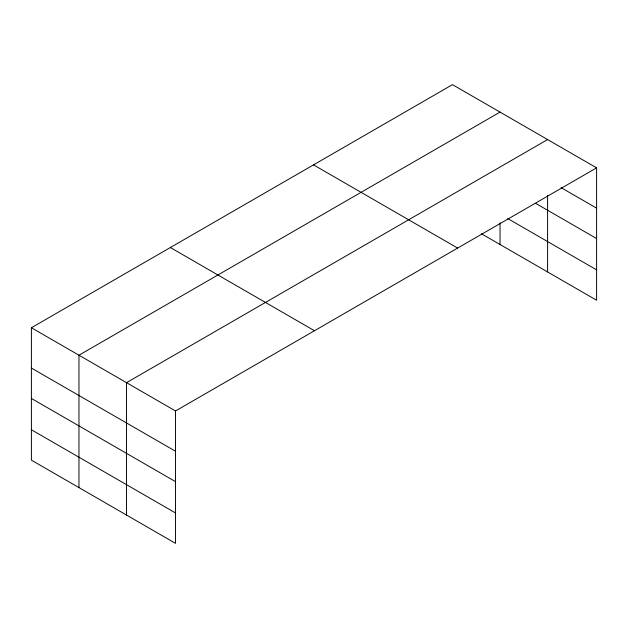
<?xml version="1.0" encoding="UTF-8"?>
<svg xmlns="http://www.w3.org/2000/svg" width="628" height="628" viewBox="0 0 628 628"><rect width="100%" height="100%" fill="white"/><g stroke="black" fill="none" stroke-linecap="round" stroke-linejoin="round"><path stroke-width="0.94" d="M596.6 167.857L452.474 84.647L31.4 327.753L31.4 460.143L175.526 543.353L175.526 410.963L596.6 167.857L596.6 300.247L481.354 233.71M500.037 112.106L78.963 355.213L78.963 487.603M547.6 139.565L126.518 382.672L126.518 515.062M561.118 187.67L596.6 208.151M535.708 203.386L596.6 238.546M507.683 218.52L596.6 269.859M313.521 164.874L457.647 248.076M170.353 247.526L314.479 330.736M31.4 327.753L175.526 410.963M31.4 368.055L175.526 451.257M31.4 398.442L175.526 481.652M31.4 429.756L175.526 512.966M547.6 195.551L547.6 271.955M500.037 222.932L500.037 244.496"/></g></svg>
